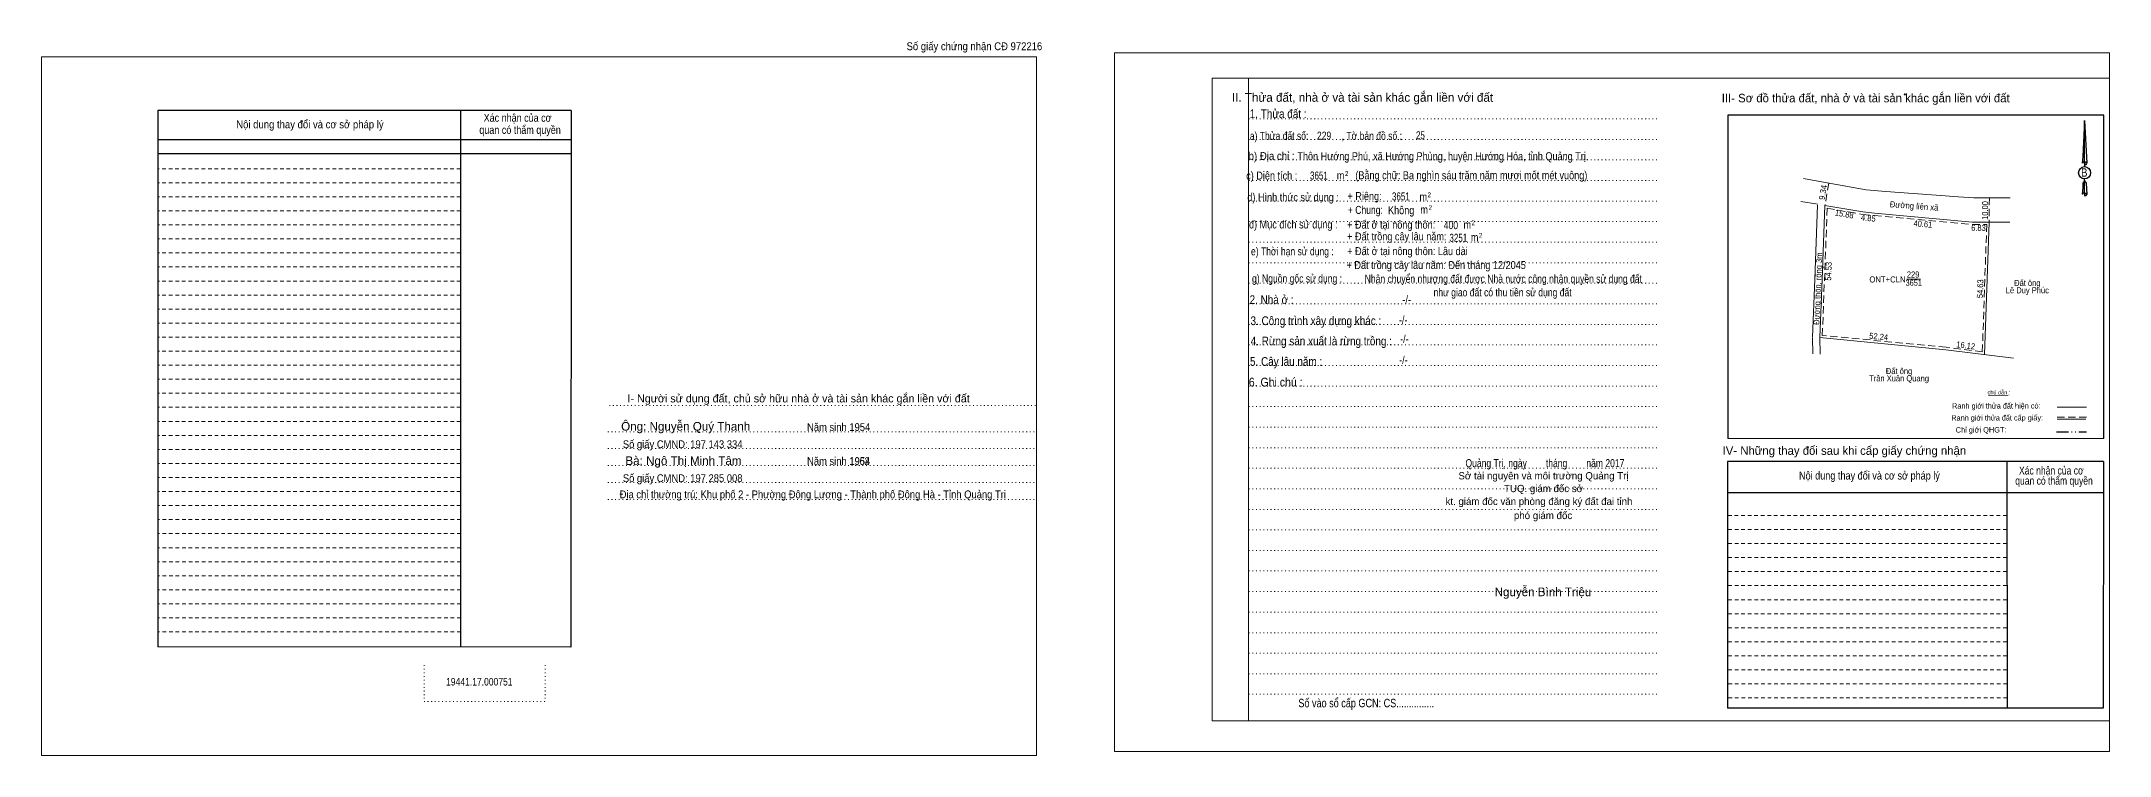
# Model space of a CAD drawing. Header units: metres. Extents: x 536029 to 537660, y 1852227 to 1852697.
# Drawn here: x 536029 to 536882, y 1852402 to 1852697 of the extents above; entities that cross this region are included whole.
import ezdxf
from ezdxf.enums import TextEntityAlignment as Align

# ---------------------------------------------------------------- set-up
doc = ezdxf.new("R2010")
doc.units = ezdxf.units.M
doc.header["$PDMODE"] = 32
doc.header["$PDSIZE"] = 0.5
for name, pattern in [('DASH_DOUBLE_DOT', [9.2, 5, -1.2, 0.3, -1.2, 0.3, -1.2]), ('DOTTED', [1.5, 0.3, -1.2]), ('MEDIUM_DASHED', [4.5, 3, -1.5]), ('SHORT_DASHED', [2.7, 1.5, -1.2])]:
    doc.linetypes.add(name, pattern=pattern)
for name, color, linetype, lineweight in [('1', 7, 'DOTTED', 13), ('2', 7, 'SHORT_DASHED', 13), ('28', 7, 'Continuous', 25), ('63', 7, 'Continuous', 13), ('7', 7, 'Continuous', 13)]:
    doc.layers.add(name, color=color, linetype=linetype, lineweight=lineweight)
for name, color, linetype in [('12', 7, 'Continuous'), ('18', 7, 'Continuous'), ('19', 7, 'Continuous'), ('27', 7, 'Continuous'), ('3', 7, 'Continuous'), ('4', 7, 'Continuous'), ('40', 7, 'Continuous'), ('8', 7, 'Continuous'), ('9', 7, 'Continuous')]:
    doc.layers.add(name, color=color, linetype=linetype)

msp = doc.modelspace()

# ---------------------------------------------------------------- linework, layer by layer
at = {"layer": '1', "linetype": 'Continuous'}
for p, q in [((536511.36, 1852681.69), (536881.52, 1852681.69)), ((536511.36, 1852681.69), (536511.36, 1852416.69)), ((536881.52, 1852681.69), (536881.52, 1852414.49)), ((536511.36, 1852416.69), (536881.52, 1852416.69))]:
    msp.add_line(p, q, dxfattribs=at)
at = {"layer": '1'}
for p, q in [((536526.36, 1852681.69), (536526.36, 1852416.69)), ((536526.36, 1852681.69), (536526.36, 1852416.69)), ((536526.52, 1852664.89), (536695.6, 1852664.89)), ((536526.52, 1852656.41), (536695.6, 1852656.41)), ((536526.52, 1852647.95), (536695.6, 1852647.95)), ((536526.52, 1852639.49), (536695.6, 1852639.49)), ((536526.52, 1852631.01), (536695.6, 1852631.01)), ((536526.52, 1852622.53), (536695.6, 1852622.53)), ((536526.52, 1852614.05), (536695.6, 1852614.05)), ((536526.52, 1852605.61), (536695.6, 1852605.61)), ((536526.52, 1852597.13), (536695.6, 1852597.13)), ((536526.52, 1852588.65), (536695.6, 1852588.65)), ((536526.52, 1852580.17), (536695.6, 1852580.17)), ((536526.52, 1852571.71), (536695.6, 1852571.71)), ((536526.52, 1852563.23), (536695.6, 1852563.23)), ((536526.52, 1852554.77), (536695.6, 1852554.77)), ((536262.8, 1852546.75), (536438.92, 1852546.75)), ((536526.52, 1852546.29), (536695.6, 1852546.29)), ((536262.24, 1852535.95), (536438.32, 1852535.95)), ((536526.52, 1852537.81), (536695.6, 1852537.81)), ((536262.24, 1852528.97), (536438.32, 1852528.97)), ((536526.52, 1852529.33), (536695.6, 1852529.33)), ((536262.24, 1852521.95), (536438.32, 1852521.95)), ((536526.52, 1852520.89), (536695.6, 1852520.89)), ((536262.24, 1852514.97), (536438.32, 1852514.97)), ((536526.52, 1852512.41), (536695.6, 1852512.41)), ((536262.24, 1852507.95), (536438.32, 1852507.95)), ((536526.52, 1852503.93), (536695.6, 1852503.93)), ((536526.52, 1852495.45), (536695.6, 1852495.45)), ((536526.52, 1852486.99), (536695.6, 1852486.99)), ((536526.52, 1852478.53), (536695.6, 1852478.53)), ((536526.52, 1852470.05), (536695.6, 1852470.05)), ((536526.52, 1852461.57), (536695.6, 1852461.57)), ((536526.52, 1852453.09), (536695.6, 1852453.09)), ((536526.52, 1852444.65), (536695.6, 1852444.65)), ((536186.36, 1852439.69), (536186.36, 1852424.67)), ((536236.32, 1852439.69), (536236.32, 1852424.67)), ((536526.52, 1852436.17), (536695.6, 1852436.17)), ((536186.36, 1852424.67), (536236.32, 1852424.67)), ((536526.52, 1852427.69), (536695.6, 1852427.69))]:
    msp.add_line(p, q, dxfattribs=at)
at = {"layer": '1', "linetype": 'Continuous'}
for points in [[(536028.56, 1852402.41), (536438.96, 1852402.41), (536438.96, 1852690.41), (536028.56, 1852690.41)], [(536028.56, 1852690.41), (536438.96, 1852690.41), (536438.96, 1852402.41), (536028.56, 1852402.41)], [(536028.56, 1852402.41), (536438.96, 1852402.41), (536438.96, 1852690.41), (536028.56, 1852690.41)], [(536471.16, 1852404.09), (536881.52, 1852404.09), (536881.52, 1852692.09), (536471.16, 1852692.09)], [(536526.36, 1852681.69), (536881.52, 1852681.69), (536881.52, 1852416.69), (536526.36, 1852416.69)]]:
    msp.add_lwpolyline(points, close=True, dxfattribs=at)
at = {"layer": '2', "linetype": 'Continuous', "lineweight": 25}
for p, q in [((536247.12, 1852668.33), (536076.56, 1852668.33)), ((536076.56, 1852668.33), (536076.56, 1852447.29)), ((536201.4, 1852668.33), (536201.44, 1852447.13)), ((536247.12, 1852656.25), (536076.8, 1852656.25)), ((536247.12, 1852650.49), (536076.8, 1852650.49))]:
    msp.add_line(p, q, dxfattribs=at)
at = {"layer": '2'}
for p, q in [((536201.4, 1852644.33), (536076.56, 1852644.33)), ((536201.44, 1852638.57), (536076.56, 1852638.57)), ((536201.44, 1852638.57), (536076.56, 1852638.57)), ((536201.44, 1852632.75), (536076.56, 1852632.75)), ((536201.44, 1852626.97), (536076.56, 1852626.97)), ((536201.44, 1852621.21), (536076.56, 1852621.21)), ((536201.44, 1852615.39), (536076.56, 1852615.39)), ((536201.44, 1852609.63), (536076.56, 1852609.63)), ((536201.44, 1852603.85), (536076.56, 1852603.85)), ((536201.44, 1852598.05), (536076.56, 1852598.05)), ((536201.44, 1852592.27), (536076.56, 1852592.27)), ((536201.44, 1852586.49), (536076.56, 1852586.49)), ((536201.44, 1852580.69), (536076.56, 1852580.69)), ((536201.44, 1852574.91), (536076.56, 1852574.91)), ((536201.44, 1852569.13), (536076.56, 1852569.13)), ((536201.44, 1852563.37), (536076.56, 1852563.37)), ((536201.44, 1852557.55), (536076.56, 1852557.55)), ((536201.44, 1852551.77), (536076.56, 1852551.77)), ((536201.44, 1852546.01), (536076.56, 1852546.01)), ((536201.44, 1852540.19), (536076.56, 1852540.19)), ((536201.44, 1852534.41), (536076.56, 1852534.41)), ((536201.44, 1852528.65), (536076.56, 1852528.65)), ((536201.44, 1852522.83), (536076.56, 1852522.83)), ((536201.44, 1852517.05), (536076.56, 1852517.05)), ((536201.44, 1852511.29), (536076.56, 1852511.29)), ((536201.44, 1852505.47), (536076.56, 1852505.47)), ((536201.48, 1852499.71), (536076.56, 1852499.71)), ((536201.48, 1852493.93), (536076.56, 1852493.93)), ((536839.12, 1852495.61), (536723.92, 1852495.61)), ((536201.48, 1852488.13), (536076.56, 1852488.13)), ((536839.12, 1852489.85), (536723.92, 1852489.85)), ((536201.52, 1852482.35), (536076.56, 1852482.35)), ((536201.52, 1852476.57), (536076.56, 1852476.57)), ((536839.12, 1852484.05), (536723.92, 1852484.05)), ((536839.12, 1852478.27), (536723.92, 1852478.27)), ((536201.52, 1852470.77), (536076.56, 1852470.77)), ((536839.12, 1852472.49), (536723.92, 1852472.49)), ((536201.52, 1852464.99), (536076.56, 1852464.99)), ((536201.52, 1852459.21), (536076.56, 1852459.21)), ((536839.12, 1852466.69), (536723.92, 1852466.69)), ((536839.12, 1852460.91), (536723.92, 1852460.91)), ((536201.52, 1852453.45), (536076.56, 1852453.45)), ((536839.12, 1852455.13), (536723.92, 1852455.13)), ((536839.12, 1852449.33), (536723.92, 1852449.33)), ((536839.16, 1852443.57), (536723.92, 1852443.57)), ((536839.16, 1852437.77), (536723.92, 1852437.77)), ((536839.2, 1852432.01), (536723.92, 1852432.01)), ((536839.2, 1852426.21), (536723.92, 1852426.21))]:
    msp.add_line(p, q, dxfattribs=at)
at = {"layer": '2', "linetype": 'Continuous', "lineweight": 25}
msp.add_lwpolyline([(536247.12, 1852668.33), (536246.96, 1852447.05), (536076.56, 1852447.29)], dxfattribs=at)
at = {"layer": '28'}
for p, q in [((536839.12, 1852523.69), (536839.2, 1852421.93)), ((536878.96, 1852523.69), (536878.88, 1852421.93)), ((536878.96, 1852510.77), (536723.92, 1852510.77)), ((536878.88, 1852421.93), (536723.92, 1852421.93))]:
    msp.add_line(p, q, dxfattribs=at)
at = {"layer": '28', "linetype": 'SHORT_DASHED', "lineweight": 13}
msp.add_line((536839.08, 1852501.41), (536723.92, 1852501.41), dxfattribs=at)
at = {"layer": '28'}
msp.add_lwpolyline([(536878.96, 1852523.69), (536723.92, 1852523.69), (536723.92, 1852421.93)], dxfattribs=at)
at = {"layer": '63', "lineweight": 25}
for p, q in [((536724.08, 1852666.37), (536724.08, 1852533.09)), ((536871.16, 1852664.29), (536872.08, 1852646.61)), ((536871.16, 1852664.29), (536872.08, 1852646.61)), ((536871.16, 1852664.29), (536872.08, 1852646.61)), ((536870.4, 1852649.37), (536870.24, 1852646.65)), ((536871.16, 1852647.21), (536871.16, 1852646.53)), ((536871.16, 1852646.53), (536871.16, 1852646.01)), ((536872.08, 1852646.61), (536872.08, 1852646.65)), ((536871.16, 1852646.01), (536871.16, 1852645.33)), ((536871.16, 1852646.01), (536871.16, 1852645.33)), ((536871.16, 1852646.01), (536871.16, 1852645.33)), ((536871.16, 1852639.37), (536871.16, 1852640.17)), ((536871.16, 1852639.37), (536871.16, 1852640.17)), ((536871.16, 1852639.37), (536871.16, 1852640.17)), ((536871.16, 1852639.37), (536871.84, 1852638.41)), ((536871.16, 1852639.37), (536871.84, 1852638.41)), ((536871.16, 1852639.37), (536871.84, 1852638.41)), ((536871.84, 1852638.41), (536872.08, 1852633.77)), ((536871.84, 1852638.41), (536872.08, 1852633.77)), ((536871.84, 1852638.41), (536872.08, 1852633.77)), ((536871.16, 1852634.37), (536871.16, 1852633.69)), ((536871.16, 1852633.69), (536871.16, 1852633.17)), ((536872.08, 1852633.77), (536872.08, 1852633.81))]:
    msp.add_line(p, q, dxfattribs=at)
at = {"layer": '63'}
for p, q in [((536755.3, 1852640.33), (536763.51, 1852638.83)), ((536761.12, 1852629.73), (536754.2, 1852630.86)), ((536759.98, 1852598.85), (536761.11, 1852629.35)), ((536813.75, 1852633.21), (536819, 1852632.82)), ((536819, 1852632.82), (536825.47, 1852632.34)), ((536825.47, 1852632.34), (536840.5, 1852632.34)), ((536825.03, 1852622.38), (536784.59, 1852626.07)), ((536825.03, 1852622.38), (536831.86, 1852622.34)), ((536831.86, 1852622.34), (536829.98, 1852567.74)), ((536831.86, 1852622.34), (536840.4, 1852622.34)), ((536758.98, 1852574.86), (536759.98, 1852598.86)), ((536797.93, 1852598.79), (536803.47, 1852598.79)), ((536758.98, 1852574.67), (536759.13, 1852568.06)), ((536761.98, 1852574.74), (536762.14, 1852567.85)), ((536831.62, 1852550.9), (536839.7, 1852551.02)), ((536859.84, 1852546.03), (536872.04, 1852546.03)), ((536859.92, 1852541.07), (536871.64, 1852541.07)), ((536859.92, 1852541.07), (536871.64, 1852541.07)), ((536879.12, 1852533.09), (536724.08, 1852533.09))]:
    msp.add_line(p, q, dxfattribs=at)
at = {"layer": '63', "linetype": 'MEDIUM_DASHED'}
for p, q in [((536765.71, 1852638.43), (536764.11, 1852629.23)), ((536831.92, 1852632.34), (536831.86, 1852622.34)), ((536859.92, 1852541.95), (536871.92, 1852541.95))]:
    msp.add_line(p, q, dxfattribs=at)
at = {"layer": '63', "linetype": 'DASH_DOUBLE_DOT', "lineweight": 25}
msp.add_line((536859.56, 1852535.87), (536872.04, 1852535.87), dxfattribs=at)
at = {"layer": '63', "lineweight": 25}
for points in [[(536879.12, 1852533.09), (536879.12, 1852666.37), (536724.08, 1852666.37)], [(536871.16, 1852647.21), (536871.16, 1852664.29), (536870.4, 1852649.37)], [(536871.16, 1852634.37), (536871.16, 1852639.37), (536870.48, 1852638.41), (536870.4, 1852636.53), (536870.24, 1852633.81)]]:
    msp.add_lwpolyline(points, dxfattribs=at)
at = {"layer": '63'}
for points in [[(536763.51, 1852638.83), (536781.07, 1852635.62), (536789.26, 1852635.02), (536813.75, 1852633.21)], [(536841.92, 1852566.25), (536813.98, 1852569.74), (536761.98, 1852574.74), (536762.98, 1852598.74), (536764.11, 1852629.23)], [(536784.59, 1852626.07), (536779.76, 1852626.51), (536764.11, 1852629.23)]]:
    msp.add_lwpolyline(points, dxfattribs=at)
at = {"layer": '63', "linetype": 'MEDIUM_DASHED'}
msp.add_lwpolyline([(536765.06, 1852628.05), (536779.63, 1852625.52), (536784.5, 1852625.07), (536824.98, 1852621.38), (536830.83, 1852621.35), (536829.02, 1852568.87), (536814.09, 1852570.73), (536763.02, 1852575.64)], close=True, dxfattribs=at)
at = {"layer": '63', "lineweight": 25}
for centre, start_param, end_param in [((536871.199, 1852646.571), 1.5707963, 3.074452), ((536871.199, 1852646.571), 0.0671406, 1.5707963), ((536871.199, 1852646.571), 4.712389, 6.2831853), ((536871.199, 1852633.73), 2.4910694, 3.0742784), ((536871.199, 1852633.73), 1.5707963, 2.4910694), ((536871.199, 1852633.73), 0.0671406, 1.5707963), ((536871.199, 1852633.73), 4.712389, 6.2831853)]:
    msp.add_ellipse(centre, major_axis=(0.907, 0), ratio=0.655448, start_param=start_param, end_param=end_param, dxfattribs=at)
msp.add_ellipse((536871.198, 1852642.694), major_axis=(0, 2.516), ratio=0.983453, dxfattribs=at)
at = {"layer": '63'}
msp.add_point((536797.04, 1852675.01), dxfattribs=at)

# ---------------------------------------------------------------- texts
at = {"layer": '12', "width": 0.8}
msp.add_text('như giao đất có thu tiền sử dụng đất', height=3.3, dxfattribs=at).set_placement((536631.175, 1852591.73), align=Align.CENTER)
at = {"layer": '18'}
for s, height, p in [('II. Thửa đất, nhà ở và tài sản khác gắn liền với đất', 3.6, (536573.395, 1852671.95)), ('Sở tài nguyên và môi trường Quảng Trị', 3, (536648.045, 1852516.27))]:
    msp.add_text(s, height=height, dxfattribs=at).set_placement(p, align=Align.CENTER)
for s, height, width, p in [('1. Thửa đất :', 3.6, 0.85, (536538.615, 1852665.21)), ('a) Thửa đất số:              , Tờ bản đồ số : ', 3.3, 0.8, (536558.795, 1852656.25)), ('229', 3.3, 0.8, (536557.56, 1852656.33)), ('25', 3.3, 0.75, (536597.28, 1852656.49)), ('b) Địa chỉ : ', 3.3, 0.9, (536536.46, 1852647.97)), (' Thôn Hướng Phú, xã Hướng Phùng, huyện Hướng Hóa, tỉnh Quảng Trị.', 3.3, 0.85, (536606.025, 1852647.85)), ('d) Hình thức sử dụng :', 3.3, 0.85, (536544.79, 1852630.97)), ('+ Riêng: ', 3.3, 0.85, (536574.77, 1852631.41)), ('       + Chung:', 3.3, 0.8, (536571.15, 1852625.71)), ('đ) Mục đích sử dụng :', 3.3, 0.85, (536544.855, 1852619.73)), ('e) Thời hạn sử dụng :', 3.3, 0.8, (536544.475, 1852608.65)), ('+ Đất ở tại nông thôn: Lâu dài', 3.3, 0.85, (536591.94, 1852608.73)), ('+ Đất trồng cây lâu năm: Đến tháng 12/2045', 3.3, 0.85, (536603.79, 1852602.99)), ('g) Nguồn gốc sử dụng :', 3.3, 0.8, (536546.395, 1852597.45)), ('Nhận chuyển nhượng đất được Nhà nước công nhận quyền sử dụng đất', 3.3, 0.8, (536631.47, 1852597.35)), ('2. Nhà ở :', 3.6, 0.85, (536535.915, 1852588.57)), ('3. Công trình xây dựng khác :', 3.6, 0.85, (536554.18, 1852579.89)), ('4. Rừng sản xuất là rừng trồng :', 3.6, 0.85, (536556.41, 1852571.53)), ('5. Cây lâu năm :', 3.6, 0.85, (536541.905, 1852563.09)), ('6. Ghi chú :', 3.6, 0.9, (536537.595, 1852554.59)), ('Quảng Trị, ngày        tháng        năm 2017', 3.3, 0.8, (536648.635, 1852521.33)), ('19441.17.000751', 3.1, 0.85, (536209.175, 1852431.31)), ('Số vào sổ cấp GCN: CS...............', 3.5, 0.8, (536574.935, 1852422.33))]:
    msp.add_text(s, height=height, dxfattribs=dict(at, width=width)).set_placement(p, align=Align.CENTER)
at = {"layer": '19'}
for s, height, p in [('Ông: Nguyễn Quý Thanh', 3.58, (536294.28, 1852536.37)), ('Bà: Ngô Thị Minh Tâm', 3.58, (536293.375, 1852522.19)), ('TUQ. giám đốc sở', 2.987, (536648.055, 1852511.03)), ('kt. giám đốc văn phòng đăng ký đất đai tỉnh', 2.987, (536646.175, 1852505.73)), ('phó giám đốc', 3, (536647.865, 1852499.91)), ('Nguyễn Bình Triệu', 3.573, (536647.81, 1852468.13))]:
    msp.add_text(s, height=height, dxfattribs=at).set_placement(p, align=Align.CENTER)
at = {"layer": '2'}
for s, width, p in [('Nội dung thay đổi và cơ sở pháp lý', 0.9, (536139.32, 1852661.01)), ('Nội dung thay đổi và cơ sở pháp lý', 0.9, (536139.32, 1852661.01)), ('Xác nhận của cơ', 0.85, (536224.955, 1852663.71)), ('Xác nhận của cơ', 0.85, (536224.955, 1852663.71)), (' quan có thẩm quyền', 0.85, (536225.46, 1852658.73)), (' quan có thẩm quyền', 0.85, (536225.46, 1852658.73))]:
    msp.add_text(s, height=3.261, dxfattribs=dict(at, width=width)).set_placement(p, align=Align.CENTER)
at = {"layer": '27', "width": 0.85}
msp.add_text('1962', height=3.22, dxfattribs=at).set_placement((536366.015, 1852522.17), align=Align.CENTER)
at = {"layer": '28'}
for s, height, width, p in [('-/-', 3.3, 0.85, (536591.635, 1852588.77)), ('-/-', 3.3, 0.85, (536590.195, 1852580.41)), ('-/-', 3.3, 0.85, (536590.675, 1852572.51)), ('-/-', 3.3, 0.85, (536590.275, 1852563.85)), ('Năm sinh 1954', 3.22, 0.9, (536357.355, 1852536.23)), ('Năm sinh 1954', 3.22, 0.9, (536357.355, 1852522.23)), ('Nội dung thay đổi và cơ sở pháp lý', 3.3, 0.85, (536782.46, 1852516.21)), ('Xác nhận của cơ', 3.3, 0.8, (536857.475, 1852518.29)), ('Địa chỉ thường trú: Khu phố 2 - Phường Đông Lương - Thành phố Đông Hà - Tỉnh Quảng Trị', 3.22, 0.9, (536346.7, 1852508.5)), (' quan có thẩm quyền', 3.3, 0.8, (536858.09, 1852514.11))]:
    msp.add_text(s, height=height, dxfattribs=dict(at, width=width)).set_placement(p, align=Align.CENTER)
for s, height, p in [('I- Người sử dụng đất, chủ sở hữu nhà ở và tài sản khác gắn liền với đất', 3.306, (536340.855, 1852548.01)), ('IV- Những thay đổi sau khi cấp giấy chứng nhận', 3.5, (536772.13, 1852526.41))]:
    msp.add_text(s, height=height, dxfattribs=at).set_placement(p, align=Align.CENTER)
at = {"layer": '3'}
for s, height, width, p in [('c) Diện tích :                                                   ', 3.3, 0.85, (536562.545, 1852639.87)), ('3651', 3.3, 0.75, (536555.43, 1852639.89)), (' m', 3.3, 0.85, (536563.835, 1852639.93)), ('2', 2, 0.75, (536566.855, 1852641.37)), ('(Bằng chữ: Ba nghìn sáu trăm năm mươi mốt mét vuông)', 3.3, 0.85, (536618.28, 1852640.01))]:
    msp.add_text(s, height=height, dxfattribs=dict(at, width=width)).set_placement(p, align=Align.CENTER)
at = {"layer": '4'}
for s, height, width, p in [(' m', 3.3, 0.85, (536597.955, 1852631.13)), ('2', 2, 0.75, (536600.935, 1852632.57)), ('2', 2, 0.75, (536601.335, 1852627.29)), ('Không', 3.3, 0.85, (536589.35, 1852625.61)), (' m', 3.3, 0.85, (536598.315, 1852625.85)), (' m', 3.3, 0.85, (536616.085, 1852619.64)), ('2', 2, 0.75, (536619.065, 1852621.08)), (' m', 3.3, 0.85, (536619.135, 1852614.43)), ('2', 2, 0.75, (536622.115, 1852615.87))]:
    msp.add_text(s, height=height, dxfattribs=dict(at, width=width)).set_placement(p, align=Align.CENTER)
at = {"layer": '40', "width": 0.9}
msp.add_text('Số giấy chứng nhận CĐ 972216', height=3.253, dxfattribs=at).set_placement((536413.355, 1852693.21), align=Align.CENTER)
at = {"layer": '63'}
msp.add_text('III- Sơ đồ thửa đất, nhà ở và tài sản khác gắn liền với đất', height=3.5, dxfattribs=at).set_placement((536780.925, 1852671.73), align=Align.CENTER)
for s, height, width, p in [('B', 3.456, 0.85, (536871.055, 1852641.05)), ('ONT+CLN', 2.5, 0.95, (536789.895, 1852597.45)), ('3651', 2.5, 0.8, (536800.735, 1852596.11)), ('229', 2.5, 0.85, (536800.475, 1852599.48)), ('Lê Duy Phúc', 2.5, 0.9, (536847.58, 1852593.01)), ('Đất ông', 2.5, 0.9, (536847.58, 1852596.01)), ('Đất ông', 2.5, 0.9, (536794.68, 1852559.68)), ('Trần Xuân Quang', 2.5, 0.9, (536794.68, 1852556.68))]:
    msp.add_text(s, height=height, dxfattribs=dict(at, width=width)).set_placement(p, align=Align.CENTER)
for s, height, rotation, width, p in [('9.34', 2.5, 80.134, 0.95, (536764.499, 1852634.376)), ('Đường liên xã', 2.5, 355.773, 0.95, (536800.793, 1852627.76)), ('10.00', 2.5, 89.656, 0.85, (536831.392, 1852627.118)), ('15.88', 2.5, 350.14, 0.9, (536771.896, 1852624.449)), ('4.85', 2.5, 354.795, 0.9, (536781.902, 1852622.778)), ('40.61', 2.5, 354.786, 0.85, (536804.401, 1852620.322)), ('6.83', 2.5, 359.664, 0.85, (536827.428, 1852618.734)), ('Đường thôn, rộng 3m', 2.5, 87.614, 0.9, (536762.428, 1852594.843)), ('54.53', 2.5, 87.761, 0.85, (536766.801, 1852602.031)), ('54.63', 2.5, 88.028, 0.85, (536829.364, 1852594.827)), ('52.24', 2.5, 354.508, 0.9, (536786.15, 1852573.921)), ('16.12', 2.5, 352.875, 0.9, (536822.01, 1852570.271)), ('Ranh giới thửa đất hiện có:', 2.254, 0.135, 0.8, (536834.797, 1852545.465)), ('Chỉ giới QHGT:', 2.244, 0.135, 0.85, (536828.522, 1852535.591)), ('Ranh giới thửa đất cấp giấy:', 2.244, 0.135, 0.8, (536835.162, 1852540.546))]:
    msp.add_text(s, height=height, rotation=rotation, dxfattribs=dict(at, width=width)).set_placement(p, align=Align.CENTER)
msp.add_text('chú dẫn :', height=1.658, rotation=359.974, dxfattribs=at).set_placement((536835.88, 1852551.298), align=Align.CENTER)
at = {"layer": '7'}
for s, width, p in [('3651', 0.75, (536589.23, 1852631.29)), ('400', 0.8, (536609.875, 1852619.44)), ('3251', 0.75, (536612.92, 1852614.23))]:
    msp.add_text(s, height=3.3, dxfattribs=dict(at, width=width)).set_placement(p, align=Align.CENTER)
at = {"layer": '8', "width": 0.85}
for s, p in [('+ Đất ở tại nông thôn:', (536585.215, 1852619.65)), ('+ Đất trồng cây lâu năm:', (536587.55, 1852614.8))]:
    msp.add_text(s, height=3.3, dxfattribs=at).set_placement(p, align=Align.CENTER)
at = {"layer": '9', "width": 0.9}
for s, p in [('Số giấy CMND: 197 143 334', (536293.04, 1852529.17)), ('Số giấy CMND: 197 285 008', (536293.04, 1852515.17))]:
    msp.add_text(s, height=3.22, dxfattribs=at).set_placement(p, align=Align.CENTER)

doc.saveas('drawing.dxf')
